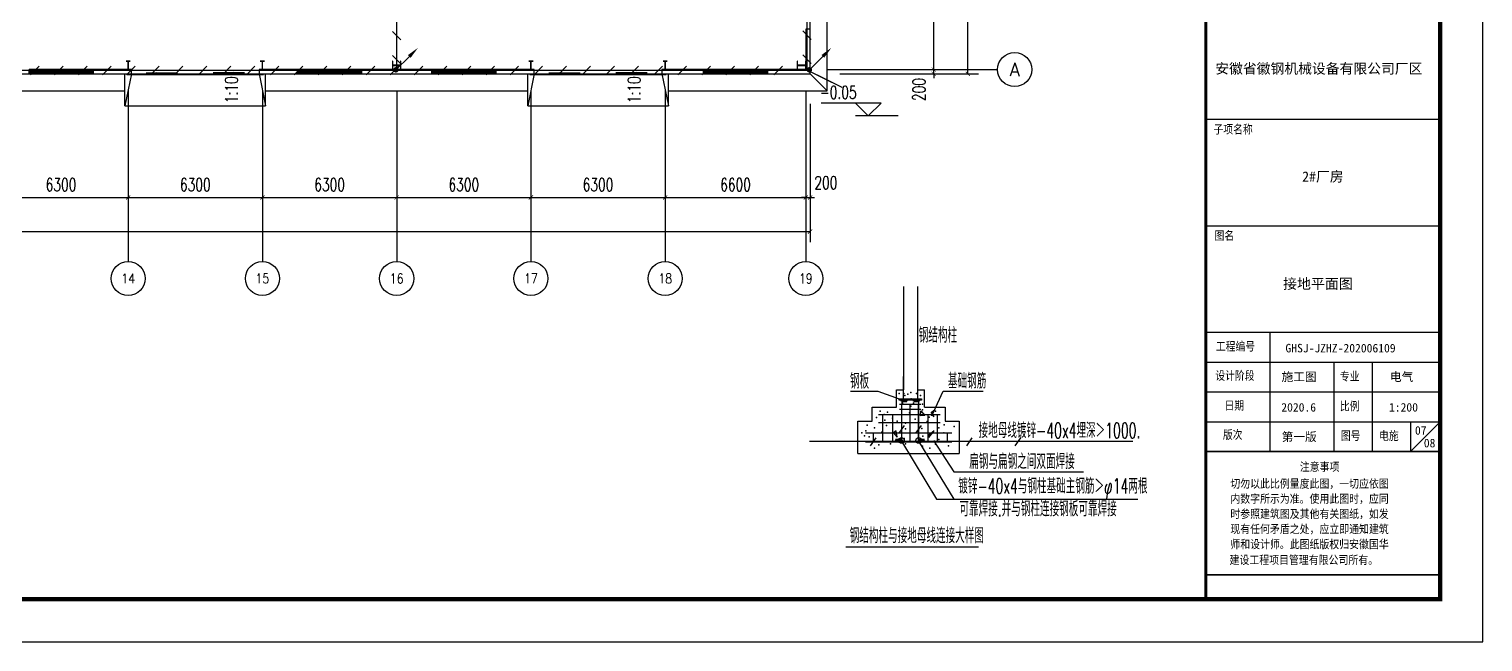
# Model space of a CAD drawing. Extents: x -417156 to 1571408, y 205758 to 1045562.
# Drawn here: x 1503186 to 1571408, y 867803 to 896554 of the extents above; entities that cross this region are included whole.
import ezdxf
from ezdxf.enums import TextEntityAlignment as Align

# ---------------------------------------------------------------- set-up
doc = ezdxf.new("R2010")
doc.units = 0
doc.header["$LTSCALE"] = 1000
doc.header["$MEASUREMENT"] = 0
doc.linetypes.add('ACAD_ISO10W100', pattern=[18.5, 12, -3, 0.5, -3])
doc.linetypes.add('CENTER2', pattern=[1.14, 0.75, -0.13, 0.13, -0.13])
doc.layers.get('0').update_dxf_attribs({"linetype": 'CONTINUOUS'})
doc.layers.get('DEFPOINTS').update_dxf_attribs({"linetype": 'CONTINUOUS'})
for name, color, linetype in [('1', 7, 'CONTINUOUS'), ('AXIS', 3, 'CONTINUOUS'), ('AXIS_TEXT', 7, 'CONTINUOUS'), ('COLUMN', 99, 'CONTINUOUS'), ('DIM_ELEV', 3, 'CONTINUOUS'), ('DIM_SYMB', 3, 'CONTINUOUS'), ('GROUND', 2, 'CONTINUOUS'), ('LWIRE', 4, 'CONTINUOUS'), ('PP-PM-TK', 7, 'CONTINUOUS'), ('PUB_DIM', 3, 'CONTINUOUS'), ('PUB_TEXT', 7, 'CONTINUOUS'), ('PUB_TITLE', 4, 'CONTINUOUS'), ('SHTLN', 4, 'CONTINUOUS'), ('STAIR', 2, 'CONTINUOUS'), ('WALL', 9, 'CONTINUOUS'), ('WINDOW', 99, 'CONTINUOUS'), ('WIRE-接地', 4, 'CONTINUOUS')]:
    doc.layers.add(name, color=color, linetype=linetype)
doc.styles.add('-黑体', font='simhei.ttf', dxfattribs={"width": 0.8})
doc.styles.add('_TCH_AXIS', font='COMPLEX', dxfattribs={"bigfont": 'GBCBIG'})
doc.styles.add('_TCH_DIM', font='SIMPLEX', dxfattribs={"bigfont": 'GBCBIG'})
doc.styles.add('COMPLEX', font='COMPLEX')
doc.styles.add('DIM_FONT', font='SIMPLEX', dxfattribs={"width": 0.7, "bigfont": 'GBCBIG'})
doc.styles.get("Standard").update_dxf_attribs({"font": 'gbenor.shx', "bigfont": 'gbcbig.shx'})
doc.styles.add('STY53', font='COMPLEX', dxfattribs={"width": 0.6, "bigfont": 'HZTXT'})
doc.styles.add('TQ', font='txt.shx', dxfattribs={"width": 0.8, "bigfont": 'hztxt.shx'})
doc.dimstyles.new('DIMN200', dxfattribs={"dimscale": 2, "dimtxt": 300, "dimasz": 100, "dimexe": 250, "dimexo": 300, "dimgap": 150, "dimtad": 1, "dimdec": 0, "dimzin": 0, "dimtxsty": 'DIM_FONT', "dimblk": 'ARCHTICK', "dimcen": 0.09, "dimclrt": 7, "dimazin": 3, "dimtfac": 1, "dimtdec": 0, "dimtix": 1, "dimtmove": 0, "dimatfit": 3, "dimtolj": 1, "dimtzin": 0})

# ---------------------------------------------------------------- blocks, each defined once
blk = doc.blocks.new('_AXISO')
blk.add_circle((0, 0), 0.5)
at = {"layer": 'AXIS_TEXT', "style": 'COMPLEX', "width": 1.041667}
blk.add_attdef('A', text='', height=0.56, dxfattribs=at).set_placement((-0.25, -0.28), (0.25, -0.28), align=Align.FIT)
blk = doc.blocks.new('_ARCHTICK')
at = {"color": 0, "linetype": 'BYBLOCK', "const_width": 0.15}
blk.add_lwpolyline([(-0.5, -0.5), (0.5, 0.5)], dxfattribs=at)
blk = doc.blocks.new('*D72')
at = {"layer": 'AXIS', "color": 0}
for p, q in [((353709, 286158), (360209, 286158)), ((359709, 216158), (359709, 286158)), ((353709, 216158), (360209, 216158))]:
    blk.add_line(p, q, dxfattribs=at)
at = {"layer": 'DEFPOINTS', "color": 0}
for p in [(353109, 286158), (359709, 286158), (353109, 216158)]:
    blk.add_point(p, dxfattribs=at)
at = {"layer": 'AXIS', "color": 0, "xscale": 200, "yscale": 200, "zscale": 200}
for p, rotation in [((359709, 286158), 90), ((359709, 216158), 270)]:
    blk.add_blockref('_ARCHTICK', p, dxfattribs=dict(at, rotation=rotation))
at = {"layer": 'AXIS', "color": 7, "insert": (359109, 251158), "char_height": 600, "attachment_point": 5, "rotation": 90, "style": 'DIM_FONT'}
blk.add_mtext('\\A1;70000', dxfattribs=at)
blk = doc.blocks.new('*D73')
at = {"layer": 'AXIS', "color": 0}
for p, q in [((353709, 216358), (358609, 216358)), ((358109, 216358), (358109, 216558)), ((358109, 216158), (358109, 216358)), ((353709, 216158), (358609, 216158)), ((358109, 216158), (358109, 215958))]:
    blk.add_line(p, q, dxfattribs=at)
at = {"layer": 'DEFPOINTS', "color": 0}
for p in [(353109, 216358), (358109, 216358), (353109, 216158)]:
    blk.add_point(p, dxfattribs=at)
at = {"layer": 'AXIS', "color": 0, "xscale": 200, "yscale": 200, "zscale": 200}
for p, rotation in [((358109, 216358), 270), ((358109, 216158), 90)]:
    blk.add_blockref('_ARCHTICK', p, dxfattribs=dict(at, rotation=rotation))
at = {"layer": 'AXIS', "color": 7, "insert": (357419, 215418), "char_height": 600, "attachment_point": 5, "rotation": 90, "style": 'DIM_FONT'}
blk.add_mtext('\\A1;200', dxfattribs=at)
blk = doc.blocks.new('*D74')
at = {"layer": 'AXIS', "color": 0}
for p, q in [((353709, 223158), (358609, 223158)), ((358109, 216358), (358109, 223158)), ((353709, 216358), (358609, 216358))]:
    blk.add_line(p, q, dxfattribs=at)
at = {"layer": 'DEFPOINTS', "color": 0}
for p in [(353109, 223158), (358109, 223158), (353109, 216358)]:
    blk.add_point(p, dxfattribs=at)
at = {"layer": 'AXIS', "color": 0, "xscale": 200, "yscale": 200, "zscale": 200}
for p, rotation in [((358109, 223158), 90), ((358109, 216358), 270)]:
    blk.add_blockref('_ARCHTICK', p, dxfattribs=dict(at, rotation=rotation))
at = {"layer": 'AXIS', "color": 7, "insert": (357509, 219758), "char_height": 600, "attachment_point": 5, "rotation": 90, "style": 'DIM_FONT'}
blk.add_mtext('\\A1;6800', dxfattribs=at)
blk = doc.blocks.new('$WINLIB2D$00000001')
for p, q in [((-0.5, 0.5), (0.5, 0.5)), ((-0.5, 0.5), (-0.5, -0.5)), ((0.5, -0.5), (0.5, 0.5)), ((0.5, 0.167), (-0.5, 0.167)), ((0.5, -0.167), (-0.5, -0.167)), ((-0.5, -0.5), (0.5, -0.5))]:
    blk.add_line(p, q)
blk = doc.blocks.new('$DORLIB2D$00000130')
at = {"color": 0, "linetype": 'CONTINUOUS'}
for p, q in [((-0.533, 0.66), (-0.533, 0.513)), ((0, 0.66), (-0.533, 0.66)), ((0, 0.513), (0, 0.66)), ((0.533, 0.66), (0, 0.66)), ((0.533, 0.66), (0.533, 0.513)), ((0, 0.513), (-0.533, 0.513)), ((0.533, 0.513), (0, 0.513)), ((-0.385, 0.269), (-0.14, 0.269)), ((-0.385, 0.269), (-0.3, 0.214)), ((-0.3, 0.214), (-0.3, 0.269)), ((0.385, 0.269), (0.14, 0.269)), ((0.3, 0.214), (0.3, 0.269)), ((0.385, 0.269), (0.3, 0.214))]:
    blk.add_line(p, q, dxfattribs=at)
blk = doc.blocks.new('*D85')
at = {"layer": 'AXIS', "color": 0}
for p, q in [((237909, 214758), (237909, 208258)), ((352309, 214758), (352309, 208258)), ((237909, 208758), (352309, 208758))]:
    blk.add_line(p, q, dxfattribs=at)
at = {"layer": 'DEFPOINTS', "color": 0}
for p in [(237909, 215358), (352309, 215358), (352309, 208758)]:
    blk.add_point(p, dxfattribs=at)
at = {"layer": 'AXIS', "color": 0, "xscale": 200, "yscale": 200, "zscale": 200, "rotation": 180}
blk.add_blockref('_ARCHTICK', (237909, 208758), dxfattribs=at)
at = {"layer": 'AXIS', "color": 0, "xscale": 200, "yscale": 200, "zscale": 200}
blk.add_blockref('_ARCHTICK', (352309, 208758), dxfattribs=at)
at = {"layer": 'AXIS', "color": 7, "insert": (295109, 209358), "char_height": 600, "attachment_point": 5, "style": 'DIM_FONT'}
blk.add_mtext('\\A1;114400', dxfattribs=at)
blk = doc.blocks.new('*D99')
at = {"layer": 'AXIS', "color": 0}
for p, q in [((314009, 214758), (314009, 209858)), ((320309, 214758), (320309, 209858)), ((314009, 210358), (320309, 210358))]:
    blk.add_line(p, q, dxfattribs=at)
at = {"layer": 'DEFPOINTS', "color": 0}
for p in [(314009, 215358), (320309, 215358), (320309, 210358)]:
    blk.add_point(p, dxfattribs=at)
at = {"layer": 'AXIS', "color": 0, "xscale": 200, "yscale": 200, "zscale": 200, "rotation": 180}
blk.add_blockref('_ARCHTICK', (314009, 210358), dxfattribs=at)
at = {"layer": 'AXIS', "color": 0, "xscale": 200, "yscale": 200, "zscale": 200}
blk.add_blockref('_ARCHTICK', (320309, 210358), dxfattribs=at)
at = {"layer": 'AXIS', "color": 7, "insert": (317159, 210958), "char_height": 600, "attachment_point": 5, "style": 'DIM_FONT'}
blk.add_mtext('\\A1;6300', dxfattribs=at)
blk = doc.blocks.new('*D100')
at = {"layer": 'AXIS', "color": 0}
for p, q in [((320309, 214758), (320309, 209858)), ((326609, 214758), (326609, 209858)), ((320309, 210358), (326609, 210358))]:
    blk.add_line(p, q, dxfattribs=at)
at = {"layer": 'DEFPOINTS', "color": 0}
for p in [(320309, 215358), (326609, 215358), (326609, 210358)]:
    blk.add_point(p, dxfattribs=at)
at = {"layer": 'AXIS', "color": 0, "xscale": 200, "yscale": 200, "zscale": 200, "rotation": 180}
blk.add_blockref('_ARCHTICK', (320309, 210358), dxfattribs=at)
at = {"layer": 'AXIS', "color": 0, "xscale": 200, "yscale": 200, "zscale": 200}
blk.add_blockref('_ARCHTICK', (326609, 210358), dxfattribs=at)
at = {"layer": 'AXIS', "color": 7, "insert": (323459, 210958), "char_height": 600, "attachment_point": 5, "style": 'DIM_FONT'}
blk.add_mtext('\\A1;6300', dxfattribs=at)
blk = doc.blocks.new('*D101')
at = {"layer": 'AXIS', "color": 0}
for p, q in [((326609, 214758), (326609, 209858)), ((332909, 214758), (332909, 209858)), ((326609, 210358), (332909, 210358))]:
    blk.add_line(p, q, dxfattribs=at)
at = {"layer": 'DEFPOINTS', "color": 0}
for p in [(326609, 215358), (332909, 215358), (332909, 210358)]:
    blk.add_point(p, dxfattribs=at)
at = {"layer": 'AXIS', "color": 0, "xscale": 200, "yscale": 200, "zscale": 200, "rotation": 180}
blk.add_blockref('_ARCHTICK', (326609, 210358), dxfattribs=at)
at = {"layer": 'AXIS', "color": 0, "xscale": 200, "yscale": 200, "zscale": 200}
blk.add_blockref('_ARCHTICK', (332909, 210358), dxfattribs=at)
at = {"layer": 'AXIS', "color": 7, "insert": (329759, 210958), "char_height": 600, "attachment_point": 5, "style": 'DIM_FONT'}
blk.add_mtext('\\A1;6300', dxfattribs=at)
blk = doc.blocks.new('*D102')
at = {"layer": 'AXIS', "color": 0}
for p, q in [((332909, 214758), (332909, 209858)), ((339209, 214758), (339209, 209858)), ((332909, 210358), (339209, 210358))]:
    blk.add_line(p, q, dxfattribs=at)
at = {"layer": 'DEFPOINTS', "color": 0}
for p in [(332909, 215358), (339209, 215358), (339209, 210358)]:
    blk.add_point(p, dxfattribs=at)
at = {"layer": 'AXIS', "color": 0, "xscale": 200, "yscale": 200, "zscale": 200, "rotation": 180}
blk.add_blockref('_ARCHTICK', (332909, 210358), dxfattribs=at)
at = {"layer": 'AXIS', "color": 0, "xscale": 200, "yscale": 200, "zscale": 200}
blk.add_blockref('_ARCHTICK', (339209, 210358), dxfattribs=at)
at = {"layer": 'AXIS', "color": 7, "insert": (336059, 210958), "char_height": 600, "attachment_point": 5, "style": 'DIM_FONT'}
blk.add_mtext('\\A1;6300', dxfattribs=at)
blk = doc.blocks.new('*D103')
at = {"layer": 'AXIS', "color": 0}
for p, q in [((339209, 214758), (339209, 209858)), ((345509, 214758), (345509, 209858)), ((339209, 210358), (345509, 210358))]:
    blk.add_line(p, q, dxfattribs=at)
at = {"layer": 'DEFPOINTS', "color": 0}
for p in [(339209, 215358), (345509, 215358), (345509, 210358)]:
    blk.add_point(p, dxfattribs=at)
at = {"layer": 'AXIS', "color": 0, "xscale": 200, "yscale": 200, "zscale": 200, "rotation": 180}
blk.add_blockref('_ARCHTICK', (339209, 210358), dxfattribs=at)
at = {"layer": 'AXIS', "color": 0, "xscale": 200, "yscale": 200, "zscale": 200}
blk.add_blockref('_ARCHTICK', (345509, 210358), dxfattribs=at)
at = {"layer": 'AXIS', "color": 7, "insert": (342359, 210958), "char_height": 600, "attachment_point": 5, "style": 'DIM_FONT'}
blk.add_mtext('\\A1;6300', dxfattribs=at)
blk = doc.blocks.new('*D104')
at = {"layer": 'AXIS', "color": 0}
for p, q in [((345509, 214758), (345509, 209858)), ((352109, 214758), (352109, 209858)), ((345509, 210358), (352109, 210358))]:
    blk.add_line(p, q, dxfattribs=at)
at = {"layer": 'DEFPOINTS', "color": 0}
for p in [(345509, 215358), (352109, 215358), (352109, 210358)]:
    blk.add_point(p, dxfattribs=at)
at = {"layer": 'AXIS', "color": 0, "xscale": 200, "yscale": 200, "zscale": 200, "rotation": 180}
blk.add_blockref('_ARCHTICK', (345509, 210358), dxfattribs=at)
at = {"layer": 'AXIS', "color": 0, "xscale": 200, "yscale": 200, "zscale": 200}
blk.add_blockref('_ARCHTICK', (352109, 210358), dxfattribs=at)
at = {"layer": 'AXIS', "color": 7, "insert": (348809, 210958), "char_height": 600, "attachment_point": 5, "style": 'DIM_FONT'}
blk.add_mtext('\\A1;6600', dxfattribs=at)
blk = doc.blocks.new('*D105')
at = {"layer": 'AXIS', "color": 0}
for p, q in [((352109, 214758), (352109, 209858)), ((352309, 214758), (352309, 209858)), ((352109, 210358), (351909, 210358)), ((352109, 210358), (352309, 210358)), ((352309, 210358), (352509, 210358))]:
    blk.add_line(p, q, dxfattribs=at)
at = {"layer": 'DEFPOINTS', "color": 0}
for p in [(352109, 215358), (352309, 215358), (352309, 210358)]:
    blk.add_point(p, dxfattribs=at)
at = {"layer": 'AXIS', "color": 0, "xscale": 200, "yscale": 200, "zscale": 200}
blk.add_blockref('_ARCHTICK', (352109, 210358), dxfattribs=at)
at = {"layer": 'AXIS', "color": 0, "xscale": 200, "yscale": 200, "zscale": 200, "rotation": 180}
blk.add_blockref('_ARCHTICK', (352309, 210358), dxfattribs=at)
at = {"layer": 'AXIS', "color": 7, "insert": (353049, 211048), "char_height": 600, "attachment_point": 5, "style": 'DIM_FONT'}
blk.add_mtext('\\A1;200', dxfattribs=at)
blk = doc.blocks.new('$TELECSYS$00000008')
blk.add_line((0.4, 0.4), (-0.4, -0.4))
blk = doc.blocks.new('$TELECSYS$00000079')
for p, q in [((0.7, 0.7), (0, 0)), ((0.104, 0.104), (0.104, 0.104)), ((-0.104, -0.104), (-0.104, -0.104))]:
    blk.add_line(p, q)
at = {"const_width": 0.142}
blk.add_lwpolyline([(-0.071, 0, 1), (0.071, 0, 1)], format="xyb", close=True, dxfattribs=at)
blk.add_solid([(0.63, 0.77), (0.77, 0.63), (1.15, 1.15)])
at = {"width": 0.8, "flags": 9}
blk.add_attdef('A', (0, 0), '', height=0.00002, dxfattribs=at)
blk = doc.blocks.new('E22')
at = {"layer": 'AXIS', "color": 8}
for p, q in [((353109, 216357.7), (361109, 216357.7)), ((320309, 215357.7), (320309, 207357.7)), ((326609, 215357.7), (326609, 207357.7)), ((332909, 215357.7), (332909, 207357.7)), ((339209, 215357.7), (339209, 207357.7)), ((345509, 215357.7), (345509, 207357.7)), ((352109, 215357.7), (352109, 207357.7))]:
    blk.add_line(p, q, dxfattribs=at)
at = {"layer": 'COLUMN', "color": 8}
for p, q in [((320409, 216757.7), (320209, 216757.7)), ((320209, 216757.7), (320209, 216747.7)), ((320209, 216747.7), (320296.8, 216747.7)), ((320296.8, 216367.7), (320209, 216367.7)), ((320209, 216367.7), (320209, 216357.7)), ((320209, 216357.7), (320409, 216357.7)), ((320296.8, 216747.7), (320301.8, 216742.7)), ((320301.8, 216372.7), (320296.8, 216367.7)), ((320301.8, 216742.7), (320301.8, 216372.7)), ((320307.8, 216742.7), (320312.8, 216747.7)), ((320307.8, 216372.7), (320307.8, 216742.7)), ((320312.8, 216367.7), (320307.8, 216372.7)), ((320312.8, 216747.7), (320409, 216747.7)), ((320409, 216367.7), (320312.8, 216367.7)), ((320409, 216747.7), (320409, 216757.7)), ((320409, 216357.7), (320409, 216367.7)), ((326709, 216757.7), (326509, 216757.7)), ((326509, 216757.7), (326509, 216747.7)), ((326509, 216747.7), (326596.8, 216747.7)), ((326596.8, 216367.7), (326509, 216367.7)), ((326509, 216367.7), (326509, 216357.7)), ((326509, 216357.7), (326709, 216357.7)), ((326596.8, 216747.7), (326601.8, 216742.7)), ((326601.8, 216372.7), (326596.8, 216367.7)), ((326601.8, 216742.7), (326601.8, 216372.7)), ((326607.8, 216742.7), (326612.8, 216747.7)), ((326607.8, 216372.7), (326607.8, 216742.7)), ((326612.8, 216367.7), (326607.8, 216372.7)), ((326612.8, 216747.7), (326709, 216747.7)), ((326709, 216367.7), (326612.8, 216367.7)), ((326709, 216747.7), (326709, 216757.7)), ((326709, 216357.7), (326709, 216367.7)), ((332725, 216757.7), (332709, 216757.7)), ((332709, 216757.7), (332709, 216357.7)), ((332709, 216357.7), (332725, 216357.7)), ((332725, 216562.7), (332725, 216757.7)), ((333093, 216562.7), (332725, 216562.7)), ((332725, 216552.7), (333093, 216552.7)), ((332725, 216357.7), (332725, 216552.7)), ((333109, 216757.7), (333093, 216757.7)), ((333093, 216757.7), (333093, 216562.7)), ((333093, 216552.7), (333093, 216357.7)), ((333093, 216357.7), (333109, 216357.7)), ((333109, 216357.7), (333109, 216757.7)), ((339309, 216757.7), (339109, 216757.7)), ((339109, 216757.7), (339109, 216747.7)), ((339109, 216747.7), (339196.8, 216747.7)), ((339196.8, 216367.7), (339109, 216367.7)), ((339109, 216367.7), (339109, 216357.7)), ((339109, 216357.7), (339309, 216357.7)), ((339196.8, 216747.7), (339201.8, 216742.7)), ((339201.8, 216372.7), (339196.8, 216367.7)), ((339201.8, 216742.7), (339201.8, 216372.7)), ((339207.8, 216742.7), (339212.8, 216747.7)), ((339207.8, 216372.7), (339207.8, 216742.7)), ((339212.8, 216367.7), (339207.8, 216372.7)), ((339212.8, 216747.7), (339309, 216747.7)), ((339309, 216367.7), (339212.8, 216367.7)), ((339309, 216747.7), (339309, 216757.7)), ((339309, 216357.7), (339309, 216367.7)), ((345609, 216757.7), (345409, 216757.7)), ((345409, 216757.7), (345409, 216747.7)), ((345409, 216747.7), (345496.8, 216747.7)), ((345496.8, 216367.7), (345409, 216367.7)), ((345409, 216367.7), (345409, 216357.7)), ((345409, 216357.7), (345609, 216357.7)), ((345496.8, 216747.7), (345501.8, 216742.7)), ((345501.8, 216372.7), (345496.8, 216367.7)), ((345501.8, 216742.7), (345501.8, 216372.7)), ((345507.8, 216742.7), (345512.8, 216747.7)), ((345507.8, 216372.7), (345507.8, 216742.7)), ((345512.8, 216367.7), (345507.8, 216372.7)), ((345512.8, 216747.7), (345609, 216747.7)), ((345609, 216367.7), (345512.8, 216367.7)), ((345609, 216747.7), (345609, 216757.7)), ((345609, 216357.7), (345609, 216367.7)), ((351725, 216757.7), (351709, 216757.7)), ((351709, 216757.7), (351709, 216357.7)), ((351709, 216357.7), (351725, 216357.7)), ((351725, 216562.7), (351725, 216757.7)), ((352093, 216562.7), (351725, 216562.7)), ((351725, 216552.7), (352093, 216552.7)), ((351725, 216357.7), (351725, 216552.7)), ((352109, 216757.7), (352093, 216757.7)), ((352093, 216757.7), (352093, 216562.7)), ((352093, 216552.7), (352093, 216357.7)), ((352093, 216357.7), (352109, 216357.7)), ((352109, 216357.7), (352109, 216757.7))]:
    blk.add_line(p, q, dxfattribs=at)
at = {"layer": 'DIM_ELEV', "color": 8}
for p, q in [((355637.4, 214781.3), (352824.4, 214781.3)), ((355037.4, 214181.3), (354437.4, 214781.3)), ((355037.4, 214181.3), (355637.4, 214781.3)), ((356437.4, 214181.3), (354437.4, 214181.3))]:
    blk.add_line(p, q, dxfattribs=at)
at = {"layer": 'DIM_SYMB', "color": 8}
for points in [[(325658.1, 215957.4, 0, 0, 0), (325658.1, 215425.6, 160, 0, 0), (325658.1, 214825.6, 0, 0, 0)], [(344558.1, 215957.4, 0, 0, 0), (344558.1, 215425.6, 160, 0, 0), (344558.1, 214825.6, 0, 0, 0)]]:
    blk.add_lwpolyline(points, format="xyseb", dxfattribs=at)
at = {"layer": 'GROUND', "color": 8}
for p, q in [((352309, 216157.7), (352309, 230357.7)), ((353109, 215357.7), (353109, 230357.7)), ((307858.8, 216157.7), (320158.8, 216157.7)), ((326758.8, 216157.7), (339058.8, 216157.7)), ((345658.8, 216157.7), (352309, 216157.7)), ((352309, 216157.7), (353109, 215357.7)), ((307858.8, 215357.7), (320158.8, 215357.7)), ((326758.8, 215357.7), (339058.8, 215357.7)), ((345658.8, 215357.7), (353109, 215357.7))]:
    blk.add_line(p, q, dxfattribs=at)
at = {"layer": 'STAIR', "color": 8}
for p, q in [((320158.8, 214657.7), (320158.8, 216157.7)), ((320158.8, 216157.7), (326758.8, 216157.7)), ((320458.8, 216157.7), (320158.8, 214657.7)), ((326458.8, 216157.7), (326758.8, 214657.7)), ((326758.8, 214657.7), (326758.8, 216157.7)), ((339058.8, 214657.7), (339058.8, 216157.7)), ((339058.8, 216157.7), (345658.8, 216157.7)), ((339358.8, 216157.7), (339058.8, 214657.7)), ((345358.8, 216157.7), (345658.8, 214657.7)), ((345658.8, 214657.7), (345658.8, 216157.7)), ((320158.8, 214657.7), (326758.8, 214657.7)), ((339058.8, 214657.7), (345658.8, 214657.7))]:
    blk.add_line(p, q, dxfattribs=at)
at = {"layer": 'WALL', "color": 8}
for p, q in [((352309, 218257.7), (352109, 218257.7)), ((352109, 218257.7), (352109, 216757.7)), ((352309, 216157.7), (352309, 218257.7)), ((320209, 216357.7), (318659, 216357.7)), ((318659, 216357.7), (318659, 216157.7)), ((320458.8, 216357.7), (320409, 216357.7)), ((320458.8, 216157.7), (320458.8, 216357.7)), ((326509, 216357.7), (326458.8, 216357.7)), ((326458.8, 216357.7), (326458.8, 216157.7)), ((328259, 216357.7), (326709, 216357.7)), ((328259, 216157.7), (328259, 216357.7)), ((334559, 216357.7), (331259, 216357.7)), ((331259, 216357.7), (331259, 216157.7)), ((334559, 216157.7), (334559, 216357.7)), ((339109, 216357.7), (337559, 216357.7)), ((337559, 216357.7), (337559, 216157.7)), ((339358.8, 216357.7), (339309, 216357.7)), ((339358.8, 216157.7), (339358.8, 216357.7)), ((345409, 216357.7), (345358.8, 216357.7)), ((345358.8, 216357.7), (345358.8, 216157.7)), ((347309, 216357.7), (345609, 216357.7)), ((347309, 216157.7), (347309, 216357.7)), ((351709, 216357.7), (350309, 216357.7)), ((350309, 216357.7), (350309, 216157.7)), ((352093, 216357.7), (351725, 216357.7)), ((318659, 216157.7), (320309, 216157.7)), ((320309, 216157.7), (320458.8, 216157.7)), ((326458.8, 216157.7), (326609, 216157.7)), ((326609, 216157.7), (328259, 216157.7)), ((331259, 216157.7), (334559, 216157.7)), ((337559, 216157.7), (339209, 216157.7)), ((339209, 216157.7), (339358.8, 216157.7)), ((345358.8, 216157.7), (345509, 216157.7)), ((345509, 216157.7), (347309, 216157.7)), ((350309, 216157.7), (352309, 216157.7))]:
    blk.add_line(p, q, dxfattribs=at)
at = {"layer": 'AXIS', "color": 8}
ref = blk.add_blockref('_AXISO', (361909, 216357.7), dxfattribs=dict(at, xscale=1600, yscale=1600, zscale=1600))
ref.add_attrib('A', 'A', dxfattribs={"layer": 'AXIS_TEXT', "color": 8, "height": 625, "style": '_TCH_AXIS', "width": 0.888889}).set_placement((361670.9, 216045.2), (362147.1, 216045.2), align=Align.FIT)
ref = blk.add_blockref('_AXISO', (320309, 206557.7), dxfattribs=dict(at, xscale=1600, yscale=1600, zscale=1600))
ref.add_attrib('A', '14', dxfattribs={"layer": 'AXIS_TEXT', "color": 8, "height": 445.3, "style": '_TCH_AXIS'}).set_placement((319980.3, 206335.1), (320637.7, 206335.1), align=Align.FIT)
ref = blk.add_blockref('_AXISO', (326609, 206557.7), dxfattribs=dict(at, xscale=1600, yscale=1600, zscale=1600))
ref.add_attrib('A', '15', dxfattribs={"layer": 'AXIS_TEXT', "color": 8, "height": 454.4, "style": '_TCH_AXIS', "width": 1.034483}).set_placement((326284.4, 206330.5), (326933.6, 206330.5), align=Align.FIT)
ref = blk.add_blockref('_AXISO', (332909, 206557.7), dxfattribs=dict(at, xscale=1600, yscale=1600, zscale=1600))
ref.add_attrib('A', '16', dxfattribs={"layer": 'AXIS_TEXT', "color": 8, "height": 463.84, "style": '_TCH_AXIS'}).set_placement((332588.7, 206325.8), (333229.3, 206325.8), align=Align.FIT)
ref = blk.add_blockref('_AXISO', (339209, 206557.7), dxfattribs=dict(at, xscale=1600, yscale=1600, zscale=1600))
ref.add_attrib('A', '17', dxfattribs={"layer": 'AXIS_TEXT', "color": 8, "height": 454.4, "style": '_TCH_AXIS', "width": 1.034483}).set_placement((338884.4, 206330.5), (339533.6, 206330.5), align=Align.FIT)
ref = blk.add_blockref('_AXISO', (345509, 206557.7), dxfattribs=dict(at, xscale=1600, yscale=1600, zscale=1600))
ref.add_attrib('A', '18', dxfattribs={"layer": 'AXIS_TEXT', "color": 8, "height": 454.4, "style": '_TCH_AXIS', "width": 1.034483}).set_placement((345184.4, 206330.5), (345833.6, 206330.5), align=Align.FIT)
ref = blk.add_blockref('_AXISO', (352109, 206557.7), dxfattribs=dict(at, xscale=1600, yscale=1600, zscale=1600))
ref.add_attrib('A', '19', dxfattribs={"layer": 'AXIS_TEXT', "color": 8, "height": 463.84, "style": '_TCH_AXIS'}).set_placement((351788.7, 206325.8), (352429.3, 206325.8), align=Align.FIT)
at = {"layer": 'WINDOW', "color": 8}
for name, p, xscale, yscale, zscale in [('$WINLIB2D$00000001', (317159, 216257.7), -3000, 200, -3000), ('$WINLIB2D$00000001', (329759, 216257.7), -3000, 200, -3000), ('$WINLIB2D$00000001', (336059, 216257.7), -3000, 200, -3000), ('$WINLIB2D$00000001', (348809, 216257.7), -3000, 200, -3000), ('$DORLIB2D$00000130', (323458.8, 216257.7), -6000, -200, -6000), ('$DORLIB2D$00000130', (342358.8, 216257.7), -6000, -200, -6000)]:
    blk.add_blockref(name, p, dxfattribs=dict(at, xscale=xscale, yscale=yscale, zscale=zscale))
at = {"layer": 'PUB_TEXT', "color": 8, "style": '_TCH_DIM', "width": 0.705882}
for p in [(325448.1, 214781.5), (344348.1, 214781.5)]:
    blk.add_text('1:10', height=595, rotation=90, dxfattribs=at).set_placement(p)
at = {"layer": 'PUB_TEXT', "color": 7, "style": '_TCH_DIM', "width": 0.705882}
blk.add_text('-0.05', height=595, dxfattribs=at).set_placement((352764.4, 214991.3))
at = {"layer": 'AXIS', "color": 8}
for p1, p2, distance, picture, middle in [((353109, 216157.7), (353109, 286157.7), -6600, '*D72', (359109, 251157.7)), ((353109, 216357.7), (353109, 223157.7), -5000, '*D74', (357509, 219757.7)), ((237909, 215357.7), (352309, 215357.7), -6600, '*D85', (295109, 209357.7)), ((314009, 215357.7), (320309, 215357.7), -5000, '*D99', (317159, 210957.7)), ((320309, 215357.7), (326609, 215357.7), -5000, '*D100', (323459, 210957.7)), ((326609, 215357.7), (332909, 215357.7), -5000, '*D101', (329759, 210957.7)), ((332909, 215357.7), (339209, 215357.7), -5000, '*D102', (336059, 210957.7)), ((339209, 215357.7), (345509, 215357.7), -5000, '*D103', (342359, 210957.7)), ((345509, 215357.7), (352109, 215357.7), -5000, '*D104', (348809, 210957.7))]:
    dim = blk.add_aligned_dim(p1=p1, p2=p2, distance=distance, dimstyle='DIMN200', dxfattribs=at)
    dim.commit()
    dim.dimension.update_dxf_attribs({"geometry": picture, "text_midpoint": middle})
for base, p1, p2, angle, picture, middle in [((358109, 216357.7), (353109, 216157.7), (353109, 216357.7), 90, '*D73', (357419, 215417.7)), ((352309, 210357.7), (352109, 215357.7), (352309, 215357.7), 0, '*D105', (353049, 211047.7))]:
    dim = blk.add_linear_dim(base=base, p1=p1, p2=p2, angle=angle, dimstyle='DIMN200', dxfattribs=at)
    dim.commit()
    dim.dimension.update_dxf_attribs({"geometry": picture, "text_midpoint": middle, "dimtype": 161})

msp = doc.modelspace()

# ---------------------------------------------------------------- hatches: boundary and pattern name
at = {"layer": 'PUB_DIM'}
msp.add_hatch(color=6, dxfattribs=at).paths.add_polyline_path([(1545068, 879140), (1545068, 879204), (1544022, 879204), (1544022, 879140)])

# ---------------------------------------------------------------- linework, layer by layer
at = {"layer": '1'}
for p, q in [((1558408, 892331), (1569408, 892331)), ((1558408, 887331), (1569408, 887331))]:
    msp.add_line(p, q, dxfattribs=at)
at = {"layer": '1', "color": 4}
for p, q in [((1558408, 882331), (1569408, 882331)), ((1561408, 882331), (1561408, 876731)), ((1558408, 880931), (1569408, 880931)), ((1564408, 880931), (1564408, 876731)), ((1566217, 880931), (1566217, 876731)), ((1558408, 879531), (1569408, 879531)), ((1558408, 878131), (1569408, 878131)), ((1569408, 878131), (1568008, 876731)), ((1568008, 878131), (1568008, 876731))]:
    msp.add_line(p, q, dxfattribs=at)
at = {"layer": '1', "color": 4, "const_width": 80}
msp.add_lwpolyline([(1558408, 876731), (1569408, 876731)], dxfattribs=at)
at = {"layer": 'AXIS', "linetype": 'ACAD_ISO10W100', "ltscale": 0.1}
for p, q in [((1542673, 877006), (1542934, 877378)), ((1544008, 877589), (1544269, 877962)), ((1544804, 877589), (1545065, 877962)), ((1547183, 877006), (1547444, 877378)), ((1549457, 877006), (1549718, 877378))]:
    msp.add_line(p, q, dxfattribs=at)
at = {"layer": 'AXIS', "linetype": 'ACAD_ISO10W100', "ltscale": 0.1, "const_width": 49.9}
for points in [[(1544140, 879092), (1544140, 877284)], [(1544376, 879068), (1544165, 879068)], [(1544904, 879068), (1544692, 879068)], [(1544929, 879093), (1544929, 877284)], [(1554993, 877214), (1539799, 877214)], [(1545889, 877216), (1542835, 877216)], [(1544163, 877308), (1543843, 877308)], [(1545213, 877308), (1544906, 877308)]]:
    msp.add_lwpolyline(points, dxfattribs=at)
at = {"layer": 'PP-PM-TK', "color": 4}
for points, const_width in [([(1558408, 984603), (1558408, 869803)], 140), ([(1558408, 870947), (1569408, 870947)], 80)]:
    msp.add_lwpolyline(points, dxfattribs=dict(at, const_width=const_width))
at = {"layer": 'PUB_DIM', "color": 0}
for p, q in [((1544211, 884473), (1544211, 879629)), ((1544873, 884473), (1544873, 879204)), ((1544211, 879204), (1544211, 880250)), ((1541735, 879562), (1543020, 879562)), ((1543020, 879562), (1544022, 879204)), ((1543884, 878823), (1543884, 879629)), ((1543884, 879629), (1544211, 879629)), ((1544873, 879629), (1545207, 879629)), ((1545207, 878823), (1545207, 879629)), ((1545546, 878405), (1546085, 879562)), ((1546085, 879562), (1547952, 879562)), ((1542741, 878161), (1542741, 878823)), ((1542741, 878823), (1543884, 878823)), ((1542741, 878161), (1542741, 878823)), ((1542741, 878823), (1543884, 878823)), ((1544036, 878962), (1545028, 878962)), ((1544036, 878725), (1545028, 878725)), ((1544131, 878962), (1544131, 877186)), ((1544517, 878962), (1544517, 877186)), ((1544903, 878962), (1544903, 877186)), ((1545207, 878823), (1546172, 878823)), ((1545207, 878823), (1546172, 878823)), ((1546172, 878823), (1546172, 878161)), ((1546172, 878823), (1546172, 878161)), ((1542080, 876650), (1542080, 878161)), ((1542080, 878161), (1542741, 878161)), ((1543042, 878478), (1545652, 878478)), ((1543042, 878093), (1545652, 878093)), ((1543246, 877186), (1543246, 878478)), ((1543337, 878478), (1545947, 878478)), ((1543337, 878093), (1545947, 878093)), ((1543723, 877186), (1543723, 878478)), ((1545016, 878410), (1545039, 878637)), ((1545221, 878433), (1545016, 878410)), ((1545039, 878637), (1545221, 878433)), ((1545380, 877186), (1545380, 878478)), ((1545500, 878577), (1545649, 878359)), ((1545811, 877186), (1545811, 878478)), ((1546172, 878161), (1546833, 878161)), ((1546833, 878161), (1546833, 876650)), ((1542429, 877617), (1546492, 877617)), ((1542815, 877186), (1542815, 877617)), ((1543882, 877707), (1543745, 877617)), ((1543745, 877617), (1543927, 877413)), ((1543927, 877413), (1543882, 877707)), ((1545652, 877707), (1545402, 877503)), ((1545402, 877390), (1545652, 877707)), ((1545402, 877503), (1545402, 877390)), ((1546288, 877186), (1546288, 877617)), ((1542429, 877186), (1546492, 877186)), ((1544126, 877214), (1545772, 874500)), ((1544929, 877214), (1546575, 874500)), ((1545629, 877252), (1546585, 875777)), ((1542080, 876650), (1546833, 876650)), ((1546585, 875777), (1552670, 875777)), ((1545772, 874500), (1555220, 874500)), ((1541518, 872267), (1547738, 872267))]:
    msp.add_line(p, q, dxfattribs=at)
at = {"layer": 'PUB_DIM', "color": 6}
for p, q in [((1544110, 879094), (1544126, 879137)), ((1544122, 879137), (1544135, 879094)), ((1544139, 879094), (1544154, 879137)), ((1544143, 879137), (1544156, 879094)), ((1544155, 879094), (1544171, 879137)), ((1544167, 879094), (1544183, 879137)), ((1544167, 879137), (1544180, 879094)), ((1544172, 879137), (1544185, 879094)), ((1544184, 879094), (1544199, 879137)), ((1544188, 879137), (1544201, 879094)), ((1544212, 879094), (1544228, 879137)), ((1544217, 879137), (1544230, 879094)), ((1544240, 879094), (1544256, 879137)), ((1544245, 879137), (1544258, 879094)), ((1544259, 879094), (1544275, 879137)), ((1544264, 879137), (1544277, 879094)), ((1544273, 879137), (1544286, 879094)), ((1544287, 879094), (1544303, 879137)), ((1544292, 879137), (1544305, 879094)), ((1544315, 879094), (1544331, 879137)), ((1544320, 879137), (1544333, 879094)), ((1544334, 879094), (1544350, 879137)), ((1544339, 879137), (1544352, 879094)), ((1544348, 879137), (1544361, 879094)), ((1544362, 879094), (1544378, 879137)), ((1544367, 879137), (1544380, 879094)), ((1544690, 879094), (1544706, 879137)), ((1544702, 879137), (1544715, 879094)), ((1544719, 879094), (1544734, 879137)), ((1544723, 879137), (1544736, 879094)), ((1544735, 879094), (1544751, 879137)), ((1544747, 879094), (1544763, 879137)), ((1544747, 879137), (1544760, 879094)), ((1544752, 879137), (1544765, 879094)), ((1544764, 879094), (1544779, 879137)), ((1544768, 879137), (1544781, 879094)), ((1544792, 879094), (1544808, 879137)), ((1544797, 879137), (1544810, 879094)), ((1544820, 879094), (1544836, 879137)), ((1544825, 879137), (1544838, 879094)), ((1544839, 879094), (1544855, 879137)), ((1544844, 879137), (1544857, 879094)), ((1544853, 879137), (1544866, 879094)), ((1544867, 879094), (1544883, 879137)), ((1544872, 879137), (1544885, 879094)), ((1544895, 879094), (1544911, 879137)), ((1544900, 879137), (1544913, 879094)), ((1544914, 879094), (1544930, 879137)), ((1544919, 879137), (1544932, 879094)), ((1544928, 879137), (1544941, 879094)), ((1544941, 879137), (1544954, 879094)), ((1544942, 879094), (1544958, 879137)), ((1543845, 877284), (1543861, 877242)), ((1543850, 877242), (1543863, 877284)), ((1543873, 877284), (1543889, 877242)), ((1543878, 877242), (1543891, 877284)), ((1543892, 877284), (1543908, 877242)), ((1543897, 877242), (1543910, 877284)), ((1543906, 877242), (1543919, 877284)), ((1543920, 877284), (1543936, 877242)), ((1543925, 877242), (1543938, 877284)), ((1543948, 877284), (1543964, 877242)), ((1543953, 877242), (1543966, 877284)), ((1543967, 877284), (1543983, 877242)), ((1543972, 877242), (1543985, 877284)), ((1543982, 877242), (1543994, 877284)), ((1543996, 877284), (1544011, 877242)), ((1544000, 877242), (1544013, 877284)), ((1544024, 877284), (1544040, 877242)), ((1544029, 877242), (1544042, 877284)), ((1544050, 877284), (1544066, 877242)), ((1544057, 877242), (1544070, 877284)), ((1544078, 877284), (1544094, 877242)), ((1544083, 877242), (1544096, 877284)), ((1544107, 877284), (1544123, 877242)), ((1544112, 877242), (1544124, 877284)), ((1544135, 877284), (1544151, 877242)), ((1544140, 877242), (1544153, 877284)), ((1544157, 877284), (1544172, 877242)), ((1544168, 877242), (1544181, 877284)), ((1544914, 877284), (1544930, 877242)), ((1544942, 877284), (1544958, 877242)), ((1544947, 877242), (1544960, 877284)), ((1544971, 877284), (1544987, 877242)), ((1544975, 877242), (1544988, 877284)), ((1544999, 877284), (1545015, 877242)), ((1545004, 877242), (1545017, 877284)), ((1545021, 877284), (1545036, 877242)), ((1545032, 877242), (1545045, 877284)), ((1545049, 877284), (1545065, 877242)), ((1545054, 877242), (1545067, 877284)), ((1545077, 877284), (1545093, 877242)), ((1545082, 877242), (1545095, 877284)), ((1545105, 877284), (1545121, 877242)), ((1545110, 877242), (1545123, 877284)), ((1545138, 877242), (1545151, 877284)), ((1545139, 877284), (1545155, 877242)), ((1545167, 877284), (1545183, 877242)), ((1545172, 877242), (1545185, 877284))]:
    msp.add_line(p, q, dxfattribs=at)
msp.add_lwpolyline([(1544022, 879204), (1545068, 879204), (1545068, 879140), (1544022, 879140)], close=True, dxfattribs=at)
at = {"layer": 'PUB_DIM', "color": 0}
for centre in [(1544123, 877254), (1544929, 877254)]:
    msp.add_circle(centre, 132, dxfattribs=at)
for p in [(1544012, 879460), (1544229, 879460), (1544417, 879431), (1544558, 879507), (1544831, 879450), (1544040, 879181), (1544165, 879007), (1544276, 879366), (1544562, 878863), (1544585, 879203), (1544686, 879007), (1545020, 879356), (1545104, 878961), (1542948, 878331), (1543127, 878632), (1543314, 878478), (1543337, 878206), (1543475, 878585), (1543700, 878297), (1543927, 878161), (1544313, 878070), (1544494, 878546), (1544767, 878251), (1545104, 878689), (1545334, 878138), (1545425, 878342), (1545566, 878595), (1545631, 878651), (1545716, 878623), (1542270, 877617), (1542393, 877466), (1542452, 877707), (1542506, 877974), (1542600, 877429), (1542860, 877843), (1543201, 877639), (1543428, 877957), (1544245, 877345), (1544313, 877798), (1544948, 877843), (1545085, 877821), (1545130, 877458), (1545879, 877843), (1546106, 877617), (1546121, 877984), (1546601, 877908), (1542565, 877209), (1542860, 876891), (1543064, 877050), (1543609, 877095), (1544313, 877095), (1545107, 876982), (1545448, 876891), (1545720, 877073), (1545879, 877299), (1546333, 877005)]:
    msp.add_point(p, dxfattribs=at)
at = {"layer": 'PUB_TITLE'}
msp.add_lwpolyline([(1403208, 867803), (1571408, 867803), (1571408, 986603), (1403208, 986603)], close=True, dxfattribs=at)
at = {"layer": 'PUB_TITLE', "const_width": 200}
msp.add_lwpolyline([(1408208, 869803), (1569408, 869803), (1569408, 984603), (1408208, 984603)], close=True, dxfattribs=at)
at = {"layer": 'WIRE-接地', "linetype": 'CENTER2', "const_width": 60}
for points in [[(1425609, 964296), (1539690, 964296), (1539690, 894615), (1425601, 894615), (1425601, 964296)], [(1520436, 964254), (1520436, 894615)], [(1541344, 893817), (1539670, 894643)]]:
    msp.add_lwpolyline(points, dxfattribs=at)

# ---------------------------------------------------------------- block references
msp.add_blockref('E22', (1187527, 678296))
at = {"layer": 'LWIRE', "xscale": 900, "yscale": 900, "zscale": 900}
for p in [(1520401, 894643), (1539801, 894643)]:
    msp.add_blockref('$TELECSYS$00000079', p, dxfattribs=at)
at = {"layer": 'SHTLN', "xscale": 500, "yscale": 500, "zscale": 500}
for p, rotation in [((1520436, 896247), 270), ((1539690, 896268), 270), ((1520436, 895122), 270), ((1539690, 895143), 270), ((1503458, 894615), 180), ((1504583, 894615), 180), ((1505708, 894615), 180), ((1506833, 894615), 180), ((1507958, 894615), 180), ((1509083, 894615), 180), ((1510208, 894615), 180), ((1511333, 894615), 180), ((1512458, 894615), 180), ((1513583, 894615), 180), ((1514708, 894615), 180), ((1515833, 894615), 180), ((1516958, 894615), 180), ((1518083, 894615), 180), ((1519208, 894615), 180), ((1520333, 894615), 180), ((1521458, 894615), 180), ((1522583, 894615), 180), ((1523708, 894615), 180), ((1524833, 894615), 180), ((1525958, 894615), 180), ((1527083, 894615), 180), ((1528208, 894615), 180), ((1529333, 894615), 180), ((1530458, 894615), 180), ((1531583, 894615), 180), ((1532708, 894615), 180), ((1533833, 894615), 180), ((1534958, 894615), 180), ((1536083, 894615), 180), ((1537208, 894615), 180), ((1538333, 894615), 180)]:
    msp.add_blockref('$TELECSYS$00000008', p, dxfattribs=dict(at, rotation=rotation))

# ---------------------------------------------------------------- texts
at = {"layer": 'PUB_TEXT', "color": 2, "style": 'TQ'}
for s, height, p in [('子项名称', 400, (1558767, 891613)), ('图名', 400, (1558815, 886627)), ('工程编号', 400, (1558876, 881430)), ('设计阶段', 400, (1558849, 880058)), ('专业', 400, (1564698, 880024)), ('日期', 400, (1559286, 878658)), ('比例', 400, (1564698, 878624)), ('版次', 400, (1559207, 877285)), ('图号', 400, (1564743, 877239)), ('电施', 400, (1566534, 877237)), ('注意事项', 387.2, (1562815, 875786)), ('切勿以此比例量度此图，一切应依图', 387.2, (1559555, 874995)), ('内数字所示为准。使用此图时，应同', 387.2, (1559555, 874287)), ('时参照建筑图及其他有关图纸，如发', 387.2, (1559555, 873577)), ('现有任何矛盾之处，应立即通知建筑', 387.2, (1559555, 872867)), ('师和设计师。此图纸版权归安徽国华', 387.2, (1559555, 872157)), ('建设工程项目管理有限公司所有。', 387.2, (1559519, 871419))]:
    msp.add_text(s, height=height, dxfattribs=at).set_placement(p)
at = {"layer": 'PUB_TEXT', "color": 3, "ltscale": 10, "style": 'STY53', "width": 0.6}
for s, height, p in [('钢结构柱', 714.4, (1544934, 881837)), ('钢板 ', 714.4, (1541707, 879681)), ('基础钢筋', 714.4, (1546304, 879690)), ('接地母线镀锌-40x4埋深＞1000. ', 714.42, (1547740, 877367)), ('扁钢与扁钢之间双面焊接 ', 714.42, (1547304, 875911)), ('镀锌-40x4与钢柱基础主钢筋＞φ14两根 ', 714.42, (1546788, 874759)), ('可靠焊接.并与钢柱连接钢板可靠焊接 ', 714.42, (1546841, 873692))]:
    msp.add_text(s, height=height, dxfattribs=at).set_placement(p)
at = {"layer": 'PUB_TEXT', "color": 7, "ltscale": 10, "style": 'STY53', "width": 0.6}
msp.add_text('钢结构柱与接地母线连接大样图 ', height=714.42, dxfattribs=at).set_placement((1541693, 872435))
at = {"layer": 'PUB_TITLE', "color": 255, "style": '-黑体'}
for s, height, p in [('安徽省徽钢机械设备有限公司厂区', 475.2, (1558848, 894464)), ('2#厂房', 475.2, (1562927, 889399)), ('GHSJ-JZHZ-202006109', 400, (1562142, 881386)), ('施工图', 400, (1561962, 880038)), ('电气', 400, (1567048, 880038)), ('2020.6', 400, (1561947, 878609)), ('1:200', 400, (1567000, 878610)), ('第一版', 400, (1561970, 877225)), ('07', 400, (1568220, 877526)), ('08', 400, (1568634, 876933))]:
    msp.add_text(s, height=height, dxfattribs=at).set_placement(p)
at = {"layer": 'PUB_TITLE', "color": 6, "style": '-黑体'}
msp.add_text('接地平面图', height=480, dxfattribs=at).set_placement((1562029, 884368))

doc.saveas('drawing.dxf')
